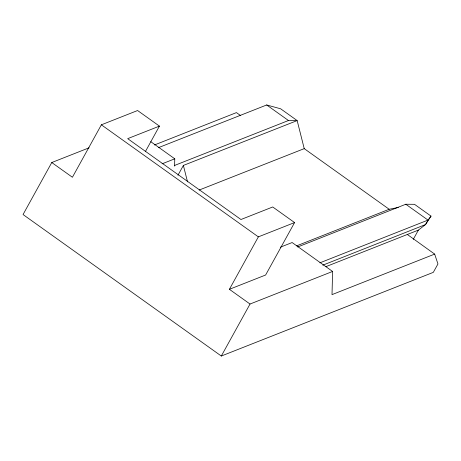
<?xml version="1.0" encoding="UTF-8"?>
<svg xmlns="http://www.w3.org/2000/svg" width="461" height="461" viewBox="0 0 461 461"><rect width="100%" height="100%" fill="white"/><g stroke="black" fill="none" stroke-linecap="round" stroke-linejoin="round"><path stroke-width="0.69" d="M150.741 141.665L174.771 158.815L174.598 166.093L175.059 165.251L288.471 120.517L297.161 120.586L304.231 148.632L389.188 209.265L398.321 207.473M280.363 247.194L292.13 242.544L332.594 271.454L332.012 294.625L434.665 254.103L437.95 263.963L433.317 272.353L221.309 356.03L23.05 214.538L51.765 162.537L89.054 147.825M145.307 151.721L159.437 126.118L137.591 110.531L101.368 124.816L72.412 177.26L51.765 162.537M332.594 271.454L250.029 304.035L229.399 289.306L258.356 236.862L294.579 222.571L272.728 206.977L240.965 219.511L127.68 138.652L159.437 126.118M294.579 222.571L265.622 275.015L229.399 289.306M221.309 356.03L250.029 304.035M413.252 239.415L418.386 230.108L425.532 224.565L431.018 216.105L414.491 204.309L405.801 204.246L297.662 246.981M177.952 175.238L183.38 165.436L297.161 120.586L280.634 108.79L266.683 104.97L158.659 147.572M431.018 216.105L428.004 220.093L425.532 224.565L322.804 265.173M407.34 234.476L434.665 254.103M296.619 245.863L389.188 209.265M319.865 262.839L428.004 220.093L405.801 204.246M325.939 266.637L418.386 230.108M154.423 144.984L236.43 112.611L240.492 115.509M162.053 163.828L174.771 158.815M199.158 190.053L304.231 148.632M266.683 104.97L288.471 120.517M101.368 124.816L258.356 236.862M183.38 165.436L187.523 181.853"/></g></svg>
